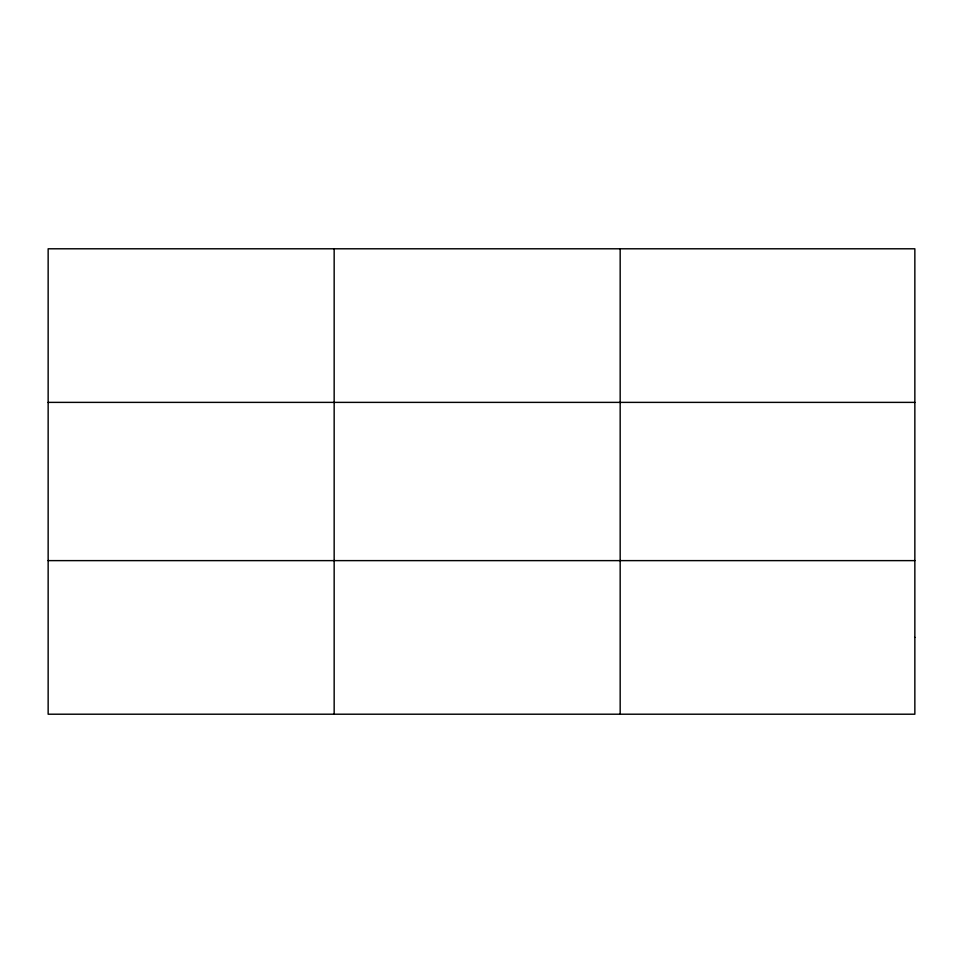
<?xml version="1.0" encoding="UTF-8"?>
<svg xmlns="http://www.w3.org/2000/svg" width="963" height="963" viewBox="0 0 963 963"><rect width="100%" height="100%" fill="white"/><g stroke="black" fill="none" stroke-linecap="round" stroke-linejoin="round"><path stroke-width="1.44" d="M334.161 714.209L334.161 248.791M620.172 714.209L620.172 248.791M48.15 402.378L914.85 402.378M48.15 560.622L914.85 560.622M914.85 637.41L914.85 714.209L48.15 714.209L48.15 248.791L914.85 248.791L914.85 637.41"/></g></svg>
